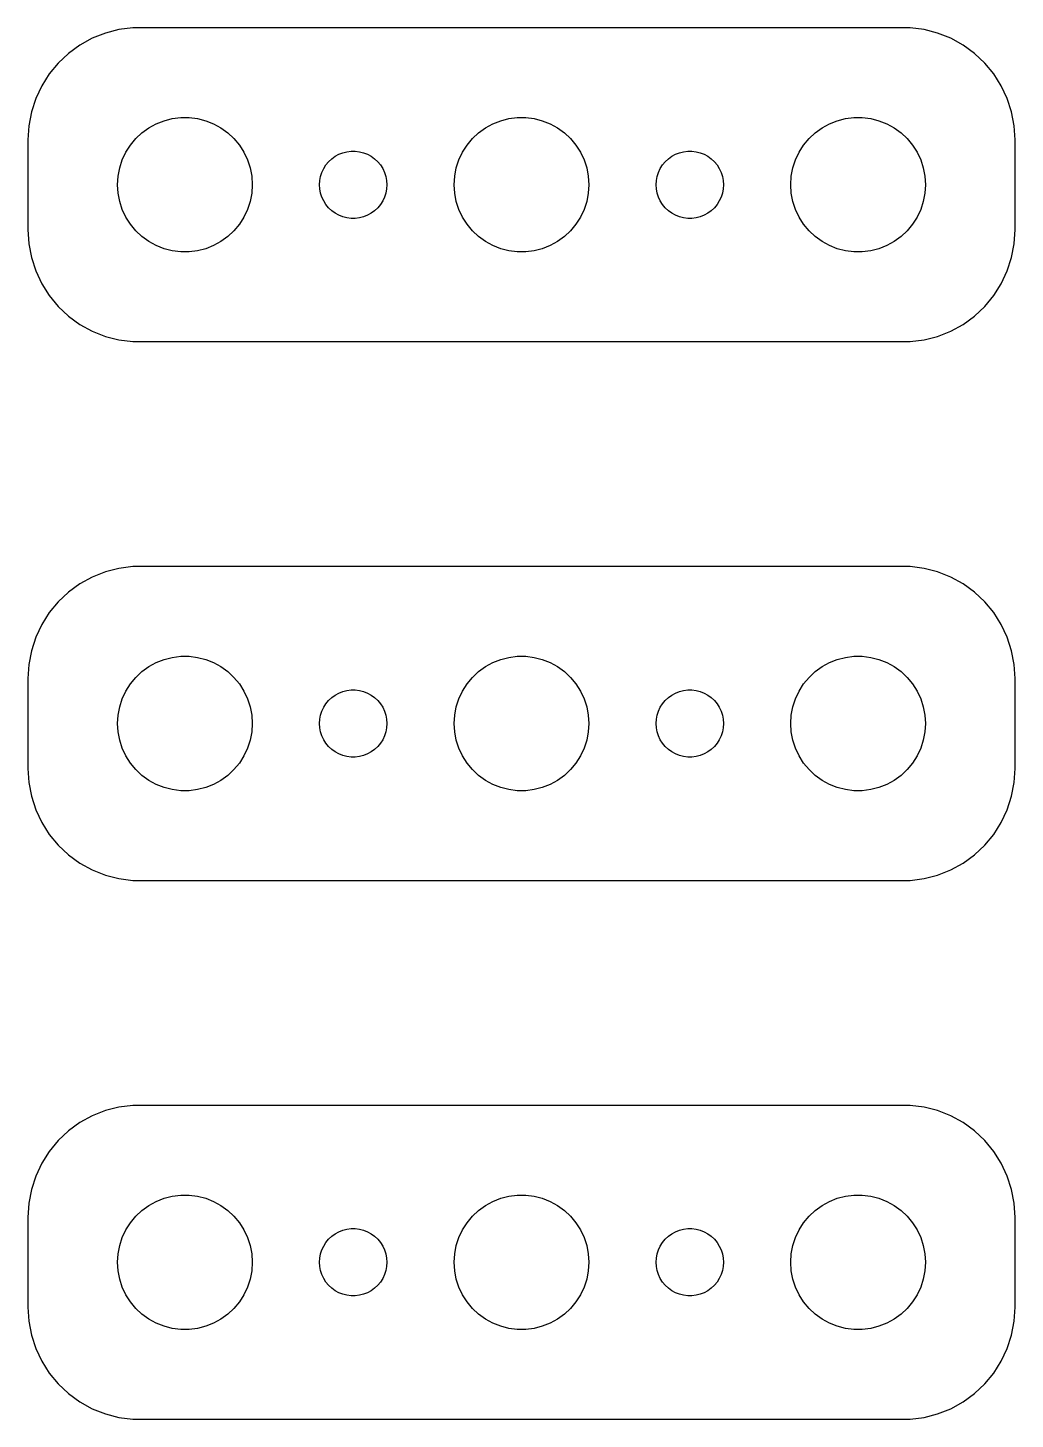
# Model space of a CAD drawing. Header units: metres. Extents: x -22 to 22, y 113 to 223.
# Drawn here: x -22 to 22, y 161 to 223 of the extents above; entities that cross this region are included whole.
import ezdxf

# ---------------------------------------------------------------- set-up
doc = ezdxf.new("R2010")
doc.units = ezdxf.units.M

msp = doc.modelspace()

# ---------------------------------------------------------------- linework, layer by layer
for p, q in [((-19.1289, 222.524), (-19.6791, 222.222)), ((-18.5451, 222.755), (-19.1289, 222.524)), ((-17.9369, 222.911), (-18.5451, 222.755)), ((-17.3139, 222.99), (-17.9369, 222.911)), ((17.3139, 222.99), (-17.3139, 222.99)), ((17.9369, 222.911), (17.3139, 222.99)), ((18.5451, 222.755), (17.9369, 222.911)), ((19.1289, 222.524), (18.5451, 222.755)), ((19.6791, 222.222), (19.1289, 222.524)), ((-19.6791, 222.222), (-20.1871, 221.853)), ((20.1871, 221.853), (19.6791, 222.222)), ((-20.6448, 221.423), (-21.0451, 220.939)), ((-20.1871, 221.853), (-20.6448, 221.423)), ((20.6448, 221.423), (20.1871, 221.853)), ((21.0451, 220.939), (20.6448, 221.423)), ((-21.0451, 220.939), (-21.3815, 220.409)), ((21.3815, 220.409), (21.0451, 220.939)), ((-21.3815, 220.409), (-21.6489, 219.841)), ((21.6489, 219.841), (21.3815, 220.409)), ((-21.6489, 219.841), (-21.8429, 219.243)), ((21.8429, 219.243), (21.6489, 219.841)), ((-21.8429, 219.243), (-21.9606, 218.627)), ((-16.2773, 218.714), (-15.927, 218.853)), ((-15.927, 218.853), (-15.5621, 218.947)), ((-15.5621, 218.947), (-15.1884, 218.994)), ((-15.1884, 218.994), (-14.8116, 218.994)), ((-14.8116, 218.994), (-14.4379, 218.947)), ((-14.4379, 218.947), (-14.0729, 218.853)), ((-14.0729, 218.853), (-13.7227, 218.714)), ((-1.27733, 218.714), (-0.92705, 218.853)), ((-0.92705, 218.853), (-0.56213, 218.947)), ((-0.56213, 218.947), (-0.18837, 218.994)), ((-0.18837, 218.994), (0.18837, 218.994)), ((0.18837, 218.994), (0.56213, 218.947)), ((0.56213, 218.947), (0.92705, 218.853)), ((0.92705, 218.853), (1.27733, 218.714)), ((13.7227, 218.714), (14.0729, 218.853)), ((14.0729, 218.853), (14.4379, 218.947)), ((14.4379, 218.947), (14.8116, 218.994)), ((14.8116, 218.994), (15.1884, 218.994)), ((15.1884, 218.994), (15.5621, 218.947)), ((15.5621, 218.947), (15.927, 218.853)), ((15.927, 218.853), (16.2773, 218.714)), ((21.9606, 218.627), (21.8429, 219.243)), ((-21.9606, 218.627), (-22, 218)), ((-17.1869, 218.054), (-16.9123, 218.312)), ((-16.9123, 218.312), (-16.6075, 218.533)), ((-16.6075, 218.533), (-16.2773, 218.714)), ((-13.7227, 218.714), (-13.3925, 218.533)), ((-13.3925, 218.533), (-13.0877, 218.312)), ((-13.0877, 218.312), (-12.8131, 218.054)), ((-2.1869, 218.054), (-1.91226, 218.312)), ((-1.91226, 218.312), (-1.60747, 218.533)), ((-1.60747, 218.533), (-1.27733, 218.714)), ((1.27733, 218.714), (1.60747, 218.533)), ((1.60747, 218.533), (1.91226, 218.312)), ((1.91226, 218.312), (2.1869, 218.054)), ((12.8131, 218.054), (13.0877, 218.312)), ((13.0877, 218.312), (13.3925, 218.533)), ((13.3925, 218.533), (13.7227, 218.714)), ((16.2773, 218.714), (16.6075, 218.533)), ((16.6075, 218.533), (16.9123, 218.312)), ((16.9123, 218.312), (17.1869, 218.054)), ((22, 218), (21.9606, 218.627)), ((-22, 218), (-22, 214)), ((-17.6289, 217.445), (-17.427, 217.763)), ((-17.427, 217.763), (-17.1869, 218.054)), ((-12.8131, 218.054), (-12.5729, 217.763)), ((-12.5729, 217.763), (-12.3711, 217.445)), ((-2.62891, 217.445), (-2.42705, 217.763)), ((-2.42705, 217.763), (-2.1869, 218.054)), ((2.1869, 218.054), (2.42705, 217.763)), ((2.42705, 217.763), (2.62891, 217.445)), ((12.3711, 217.445), (12.5729, 217.763)), ((12.5729, 217.763), (12.8131, 218.054)), ((17.1869, 218.054), (17.427, 217.763)), ((17.427, 217.763), (17.6289, 217.445)), ((22, 214), (22, 218)), ((-17.9057, 216.746), (-17.7893, 217.104)), ((-17.7893, 217.104), (-17.6289, 217.445)), ((-12.3711, 217.445), (-12.2107, 217.104)), ((-12.2107, 217.104), (-12.0942, 216.746)), ((-8.71352, 216.882), (-8.59344, 217.027)), ((-8.59344, 217.027), (-8.45613, 217.156)), ((-8.45613, 217.156), (-8.30373, 217.266)), ((-8.30373, 217.266), (-8.13866, 217.357)), ((-8.13866, 217.357), (-7.96352, 217.427)), ((-7.96352, 217.427), (-7.78107, 217.473)), ((-7.78107, 217.473), (-7.59418, 217.497)), ((-7.59418, 217.497), (-7.40581, 217.497)), ((-7.40581, 217.497), (-7.21892, 217.473)), ((-7.21892, 217.473), (-7.03647, 217.427)), ((-7.03647, 217.427), (-6.86133, 217.357)), ((-6.86133, 217.357), (-6.69626, 217.266)), ((-6.69626, 217.266), (-6.54385, 217.156)), ((-6.54385, 217.156), (-6.40654, 217.027)), ((-6.40654, 217.027), (-6.28647, 216.882)), ((-2.90575, 216.746), (-2.78932, 217.104)), ((-2.78932, 217.104), (-2.62891, 217.445)), ((2.62891, 217.445), (2.78932, 217.104)), ((2.78932, 217.104), (2.90575, 216.746)), ((6.28647, 216.882), (6.40654, 217.027)), ((6.40654, 217.027), (6.54385, 217.156)), ((6.54385, 217.156), (6.69626, 217.266)), ((6.69626, 217.266), (6.86133, 217.357)), ((6.86133, 217.357), (7.03647, 217.427)), ((7.03647, 217.427), (7.21892, 217.473)), ((7.21892, 217.473), (7.40581, 217.497)), ((7.40581, 217.497), (7.59418, 217.497)), ((7.59418, 217.497), (7.78107, 217.473)), ((7.78107, 217.473), (7.96352, 217.427)), ((7.96352, 217.427), (8.13866, 217.357)), ((8.13866, 217.357), (8.30373, 217.266)), ((8.30373, 217.266), (8.45613, 217.156)), ((8.45613, 217.156), (8.59344, 217.027)), ((8.59344, 217.027), (8.71352, 216.882)), ((12.0942, 216.746), (12.2107, 217.104)), ((12.2107, 217.104), (12.3711, 217.445)), ((17.6289, 217.445), (17.7893, 217.104)), ((17.7893, 217.104), (17.9057, 216.746)), ((-18, 216), (-17.9763, 216.376)), ((-17.9763, 216.376), (-17.9057, 216.746)), ((-12.0942, 216.746), (-12.0237, 216.376)), ((-12.0237, 216.376), (-12, 216)), ((-8.98816, 216.188), (-8.95287, 216.373)), ((-8.95287, 216.373), (-8.89465, 216.552)), ((-8.89465, 216.552), (-8.81445, 216.723)), ((-8.81445, 216.723), (-8.71352, 216.882)), ((-6.28647, 216.882), (-6.18553, 216.723)), ((-6.18553, 216.723), (-6.10533, 216.552)), ((-6.10533, 216.552), (-6.04712, 216.373)), ((-6.04712, 216.373), (-6.01183, 216.188)), ((-3, 216), (-2.97633, 216.376)), ((-2.97633, 216.376), (-2.90575, 216.746)), ((2.90575, 216.746), (2.97633, 216.376)), ((2.97633, 216.376), (3, 216)), ((6.01183, 216.188), (6.04712, 216.373)), ((6.04712, 216.373), (6.10533, 216.552)), ((6.10533, 216.552), (6.18553, 216.723)), ((6.18553, 216.723), (6.28647, 216.882)), ((8.71352, 216.882), (8.81445, 216.723)), ((8.81445, 216.723), (8.89465, 216.552)), ((8.89465, 216.552), (8.95287, 216.373)), ((8.95287, 216.373), (8.98816, 216.188)), ((12, 216), (12.0237, 216.376)), ((12.0237, 216.376), (12.0942, 216.746)), ((17.9057, 216.746), (17.9763, 216.376)), ((17.9763, 216.376), (18, 216)), ((-17.9763, 215.624), (-18, 216)), ((-12, 216), (-12.0237, 215.624)), ((-9, 216), (-8.98816, 216.188)), ((-8.98816, 215.812), (-9, 216)), ((-8.95287, 215.627), (-8.98816, 215.812)), ((-6.01183, 215.812), (-6.04712, 215.627)), ((-6.01183, 216.188), (-6, 216)), ((-6, 216), (-6.01183, 215.812)), ((-2.97633, 215.624), (-3, 216)), ((3, 216), (2.97633, 215.624)), ((6, 216), (6.01183, 216.188)), ((6.01183, 215.812), (6, 216)), ((6.04712, 215.627), (6.01183, 215.812)), ((8.98816, 215.812), (8.95287, 215.627)), ((8.98816, 216.188), (9, 216)), ((9, 216), (8.98816, 215.812)), ((12.0237, 215.624), (12, 216)), ((18, 216), (17.9763, 215.624)), ((-17.9057, 215.254), (-17.9763, 215.624)), ((-17.7893, 214.896), (-17.9057, 215.254)), ((-12.0942, 215.254), (-12.2107, 214.896)), ((-12.0237, 215.624), (-12.0942, 215.254)), ((-8.89465, 215.448), (-8.95287, 215.627)), ((-8.81445, 215.277), (-8.89465, 215.448)), ((-8.71352, 215.118), (-8.81445, 215.277)), ((-8.59344, 214.973), (-8.71352, 215.118)), ((-6.28647, 215.118), (-6.40654, 214.973)), ((-6.18553, 215.277), (-6.28647, 215.118)), ((-6.10533, 215.448), (-6.18553, 215.277)), ((-6.04712, 215.627), (-6.10533, 215.448)), ((-2.90575, 215.254), (-2.97633, 215.624)), ((-2.78932, 214.896), (-2.90575, 215.254)), ((2.90575, 215.254), (2.78932, 214.896)), ((2.97633, 215.624), (2.90575, 215.254)), ((6.10533, 215.448), (6.04712, 215.627)), ((6.18553, 215.277), (6.10533, 215.448)), ((6.28647, 215.118), (6.18553, 215.277)), ((6.40654, 214.973), (6.28647, 215.118)), ((8.71352, 215.118), (8.59344, 214.973)), ((8.81445, 215.277), (8.71352, 215.118)), ((8.89465, 215.448), (8.81445, 215.277)), ((8.95287, 215.627), (8.89465, 215.448)), ((12.0942, 215.254), (12.0237, 215.624)), ((12.2107, 214.896), (12.0942, 215.254)), ((17.9057, 215.254), (17.7893, 214.896)), ((17.9763, 215.624), (17.9057, 215.254)), ((-17.6289, 214.555), (-17.7893, 214.896)), ((-17.427, 214.237), (-17.6289, 214.555)), ((-12.3711, 214.555), (-12.5729, 214.237)), ((-12.2107, 214.896), (-12.3711, 214.555)), ((-8.45613, 214.844), (-8.59344, 214.973)), ((-8.30373, 214.734), (-8.45613, 214.844)), ((-8.13866, 214.643), (-8.30373, 214.734)), ((-7.96352, 214.573), (-8.13866, 214.643)), ((-7.78107, 214.527), (-7.96352, 214.573)), ((-7.59418, 214.503), (-7.78107, 214.527)), ((-7.40581, 214.503), (-7.59418, 214.503)), ((-7.21892, 214.527), (-7.40581, 214.503)), ((-7.03647, 214.573), (-7.21892, 214.527)), ((-6.86133, 214.643), (-7.03647, 214.573)), ((-6.69626, 214.734), (-6.86133, 214.643)), ((-6.54385, 214.844), (-6.69626, 214.734)), ((-6.40654, 214.973), (-6.54385, 214.844)), ((-2.62891, 214.555), (-2.78932, 214.896)), ((-2.42705, 214.237), (-2.62891, 214.555)), ((2.62891, 214.555), (2.42705, 214.237)), ((2.78932, 214.896), (2.62891, 214.555)), ((6.54385, 214.844), (6.40654, 214.973)), ((6.69626, 214.734), (6.54385, 214.844)), ((6.86133, 214.643), (6.69626, 214.734)), ((7.03647, 214.573), (6.86133, 214.643)), ((7.21892, 214.527), (7.03647, 214.573)), ((7.40581, 214.503), (7.21892, 214.527)), ((7.59418, 214.503), (7.40581, 214.503)), ((7.78107, 214.527), (7.59418, 214.503)), ((7.96352, 214.573), (7.78107, 214.527)), ((8.13866, 214.643), (7.96352, 214.573)), ((8.30373, 214.734), (8.13866, 214.643)), ((8.45613, 214.844), (8.30373, 214.734)), ((8.59344, 214.973), (8.45613, 214.844)), ((12.3711, 214.555), (12.2107, 214.896)), ((12.5729, 214.237), (12.3711, 214.555)), ((17.6289, 214.555), (17.427, 214.237)), ((17.7893, 214.896), (17.6289, 214.555)), ((-22, 214), (-21.9606, 213.373)), ((-17.1869, 213.946), (-17.427, 214.237)), ((-16.9123, 213.688), (-17.1869, 213.946)), ((-12.8131, 213.946), (-13.0877, 213.688)), ((-12.5729, 214.237), (-12.8131, 213.946)), ((-2.1869, 213.946), (-2.42705, 214.237)), ((-1.91226, 213.688), (-2.1869, 213.946)), ((2.1869, 213.946), (1.91226, 213.688)), ((2.42705, 214.237), (2.1869, 213.946)), ((12.8131, 213.946), (12.5729, 214.237)), ((13.0877, 213.688), (12.8131, 213.946)), ((17.1869, 213.946), (16.9123, 213.688)), ((17.427, 214.237), (17.1869, 213.946)), ((21.9606, 213.373), (22, 214)), ((-21.9606, 213.373), (-21.8429, 212.757)), ((-16.6075, 213.467), (-16.9123, 213.688)), ((-16.2773, 213.286), (-16.6075, 213.467)), ((-15.927, 213.147), (-16.2773, 213.286)), ((-13.7227, 213.286), (-14.0729, 213.147)), ((-13.3925, 213.467), (-13.7227, 213.286)), ((-13.0877, 213.688), (-13.3925, 213.467)), ((-1.60747, 213.467), (-1.91226, 213.688)), ((-1.27733, 213.286), (-1.60747, 213.467)), ((-0.92705, 213.147), (-1.27733, 213.286)), ((1.27733, 213.286), (0.92705, 213.147)), ((1.60747, 213.467), (1.27733, 213.286)), ((1.91226, 213.688), (1.60747, 213.467)), ((13.3925, 213.467), (13.0877, 213.688)), ((13.7227, 213.286), (13.3925, 213.467)), ((14.0729, 213.147), (13.7227, 213.286)), ((16.2773, 213.286), (15.927, 213.147)), ((16.6075, 213.467), (16.2773, 213.286)), ((16.9123, 213.688), (16.6075, 213.467)), ((21.8429, 212.757), (21.9606, 213.373)), ((-21.8429, 212.757), (-21.6489, 212.159)), ((-15.5621, 213.053), (-15.927, 213.147)), ((-15.1884, 213.006), (-15.5621, 213.053)), ((-14.8116, 213.006), (-15.1884, 213.006)), ((-14.4379, 213.053), (-14.8116, 213.006)), ((-14.0729, 213.147), (-14.4379, 213.053)), ((-0.56213, 213.053), (-0.92705, 213.147)), ((-0.18837, 213.006), (-0.56213, 213.053)), ((0.18837, 213.006), (-0.18837, 213.006)), ((0.56213, 213.053), (0.18837, 213.006)), ((0.92705, 213.147), (0.56213, 213.053)), ((14.4379, 213.053), (14.0729, 213.147)), ((14.8116, 213.006), (14.4379, 213.053)), ((15.1884, 213.006), (14.8116, 213.006)), ((15.5621, 213.053), (15.1884, 213.006)), ((15.927, 213.147), (15.5621, 213.053)), ((21.6489, 212.159), (21.8429, 212.757)), ((-21.6489, 212.159), (-21.3815, 211.591)), ((21.3815, 211.591), (21.6489, 212.159)), ((-21.3815, 211.591), (-21.0451, 211.061)), ((21.0451, 211.061), (21.3815, 211.591)), ((-21.0451, 211.061), (-20.6448, 210.577)), ((20.6448, 210.577), (21.0451, 211.061)), ((-20.6448, 210.577), (-20.1871, 210.147)), ((-20.1871, 210.147), (-19.6791, 209.778)), ((19.6791, 209.778), (20.1871, 210.147)), ((20.1871, 210.147), (20.6448, 210.577)), ((-19.6791, 209.778), (-19.1289, 209.476)), ((19.1289, 209.476), (19.6791, 209.778)), ((-19.1289, 209.476), (-18.5451, 209.245)), ((-18.5451, 209.245), (-17.9369, 209.089)), ((-17.9369, 209.089), (-17.3139, 209.01)), ((-17.3139, 209.01), (17.3139, 209.01)), ((17.3139, 209.01), (17.9369, 209.089)), ((17.9369, 209.089), (18.5451, 209.245)), ((18.5451, 209.245), (19.1289, 209.476)), ((-17.3139, 198.99), (-17.9369, 198.911)), ((17.3139, 198.99), (-17.3139, 198.99)), ((17.9369, 198.911), (17.3139, 198.99)), ((-19.1289, 198.524), (-19.6791, 198.222)), ((-18.5451, 198.755), (-19.1289, 198.524)), ((-17.9369, 198.911), (-18.5451, 198.755)), ((18.5451, 198.755), (17.9369, 198.911)), ((19.1289, 198.524), (18.5451, 198.755)), ((19.6791, 198.222), (19.1289, 198.524)), ((-20.1871, 197.853), (-20.6448, 197.423)), ((-19.6791, 198.222), (-20.1871, 197.853)), ((20.1871, 197.853), (19.6791, 198.222)), ((20.6448, 197.423), (20.1871, 197.853)), ((-20.6448, 197.423), (-21.0451, 196.939)), ((21.0451, 196.939), (20.6448, 197.423)), ((-21.0451, 196.939), (-21.3815, 196.409)), ((21.3815, 196.409), (21.0451, 196.939)), ((-21.3815, 196.409), (-21.6489, 195.841)), ((21.6489, 195.841), (21.3815, 196.409)), ((-21.8429, 195.243), (-21.9606, 194.627)), ((-21.6489, 195.841), (-21.8429, 195.243)), ((21.8429, 195.243), (21.6489, 195.841)), ((21.9606, 194.627), (21.8429, 195.243)), ((-21.9606, 194.627), (-22, 194)), ((-16.6075, 194.533), (-16.2773, 194.714)), ((-16.2773, 194.714), (-15.927, 194.853)), ((-15.927, 194.853), (-15.5621, 194.947)), ((-15.5621, 194.947), (-15.1884, 194.994)), ((-15.1884, 194.994), (-14.8116, 194.994)), ((-14.8116, 194.994), (-14.4379, 194.947)), ((-14.4379, 194.947), (-14.0729, 194.853)), ((-14.0729, 194.853), (-13.7227, 194.714)), ((-13.7227, 194.714), (-13.3925, 194.533)), ((-1.60747, 194.533), (-1.27733, 194.714)), ((-1.27733, 194.714), (-0.92705, 194.853)), ((-0.92705, 194.853), (-0.56213, 194.947)), ((-0.56213, 194.947), (-0.18837, 194.994)), ((-0.18837, 194.994), (0.18837, 194.994)), ((0.18837, 194.994), (0.56213, 194.947)), ((0.56213, 194.947), (0.92705, 194.853)), ((0.92705, 194.853), (1.27733, 194.714)), ((1.27733, 194.714), (1.60747, 194.533)), ((13.3925, 194.533), (13.7227, 194.714)), ((13.7227, 194.714), (14.0729, 194.853)), ((14.0729, 194.853), (14.4379, 194.947)), ((14.4379, 194.947), (14.8116, 194.994)), ((14.8116, 194.994), (15.1884, 194.994)), ((15.1884, 194.994), (15.5621, 194.947)), ((15.5621, 194.947), (15.927, 194.853)), ((15.927, 194.853), (16.2773, 194.714)), ((16.2773, 194.714), (16.6075, 194.533)), ((22, 194), (21.9606, 194.627)), ((-22, 194), (-22, 190)), ((-17.427, 193.763), (-17.1869, 194.054)), ((-17.1869, 194.054), (-16.9123, 194.312)), ((-16.9123, 194.312), (-16.6075, 194.533)), ((-13.3925, 194.533), (-13.0877, 194.312)), ((-13.0877, 194.312), (-12.8131, 194.054)), ((-12.8131, 194.054), (-12.5729, 193.763)), ((-2.42705, 193.763), (-2.1869, 194.054)), ((-2.1869, 194.054), (-1.91226, 194.312)), ((-1.91226, 194.312), (-1.60747, 194.533)), ((1.60747, 194.533), (1.91226, 194.312)), ((1.91226, 194.312), (2.1869, 194.054)), ((2.1869, 194.054), (2.42705, 193.763)), ((12.5729, 193.763), (12.8131, 194.054)), ((12.8131, 194.054), (13.0877, 194.312)), ((13.0877, 194.312), (13.3925, 194.533)), ((16.6075, 194.533), (16.9123, 194.312)), ((16.9123, 194.312), (17.1869, 194.054)), ((17.1869, 194.054), (17.427, 193.763)), ((22, 190), (22, 194)), ((-17.7893, 193.104), (-17.6289, 193.445)), ((-17.6289, 193.445), (-17.427, 193.763)), ((-12.5729, 193.763), (-12.3711, 193.445)), ((-12.3711, 193.445), (-12.2107, 193.104)), ((-8.13866, 193.357), (-7.96352, 193.427)), ((-7.96352, 193.427), (-7.78107, 193.473)), ((-7.78107, 193.473), (-7.59418, 193.497)), ((-7.59418, 193.497), (-7.40581, 193.497)), ((-7.40581, 193.497), (-7.21892, 193.473)), ((-7.21892, 193.473), (-7.03647, 193.427)), ((-7.03647, 193.427), (-6.86133, 193.357)), ((-2.78932, 193.104), (-2.62891, 193.445)), ((-2.62891, 193.445), (-2.42705, 193.763)), ((2.42705, 193.763), (2.62891, 193.445)), ((2.62891, 193.445), (2.78932, 193.104)), ((6.86133, 193.357), (7.03647, 193.427)), ((7.03647, 193.427), (7.21892, 193.473)), ((7.21892, 193.473), (7.40581, 193.497)), ((7.40581, 193.497), (7.59418, 193.497)), ((7.59418, 193.497), (7.78107, 193.473)), ((7.78107, 193.473), (7.96352, 193.427)), ((7.96352, 193.427), (8.13866, 193.357)), ((12.2107, 193.104), (12.3711, 193.445)), ((12.3711, 193.445), (12.5729, 193.763)), ((17.427, 193.763), (17.6289, 193.445)), ((17.6289, 193.445), (17.7893, 193.104)), ((-17.9057, 192.746), (-17.7893, 193.104)), ((-12.2107, 193.104), (-12.0942, 192.746)), ((-8.81445, 192.723), (-8.71352, 192.882)), ((-8.71352, 192.882), (-8.59344, 193.027)), ((-8.59344, 193.027), (-8.45613, 193.156)), ((-8.45613, 193.156), (-8.30373, 193.266)), ((-8.30373, 193.266), (-8.13866, 193.357)), ((-6.86133, 193.357), (-6.69626, 193.266)), ((-6.69626, 193.266), (-6.54385, 193.156)), ((-6.54385, 193.156), (-6.40654, 193.027)), ((-6.40654, 193.027), (-6.28647, 192.882)), ((-6.28647, 192.882), (-6.18553, 192.723)), ((-2.90575, 192.746), (-2.78932, 193.104)), ((2.78932, 193.104), (2.90575, 192.746)), ((6.18553, 192.723), (6.28647, 192.882)), ((6.28647, 192.882), (6.40654, 193.027)), ((6.40654, 193.027), (6.54385, 193.156)), ((6.54385, 193.156), (6.69626, 193.266)), ((6.69626, 193.266), (6.86133, 193.357)), ((8.13866, 193.357), (8.30373, 193.266)), ((8.30373, 193.266), (8.45613, 193.156)), ((8.45613, 193.156), (8.59344, 193.027)), ((8.59344, 193.027), (8.71352, 192.882)), ((8.71352, 192.882), (8.81445, 192.723)), ((12.0942, 192.746), (12.2107, 193.104)), ((17.7893, 193.104), (17.9057, 192.746)), ((-18, 192), (-17.9763, 192.376)), ((-17.9763, 192.376), (-17.9057, 192.746)), ((-12.0942, 192.746), (-12.0237, 192.376)), ((-12.0237, 192.376), (-12, 192)), ((-9, 192), (-8.98816, 192.188)), ((-8.98816, 192.188), (-8.95287, 192.373)), ((-8.95287, 192.373), (-8.89465, 192.552)), ((-8.89465, 192.552), (-8.81445, 192.723)), ((-6.18553, 192.723), (-6.10533, 192.552)), ((-6.10533, 192.552), (-6.04712, 192.373)), ((-6.04712, 192.373), (-6.01183, 192.188)), ((-6.01183, 192.188), (-6, 192)), ((-3, 192), (-2.97633, 192.376)), ((-2.97633, 192.376), (-2.90575, 192.746)), ((2.90575, 192.746), (2.97633, 192.376)), ((2.97633, 192.376), (3, 192)), ((6, 192), (6.01183, 192.188)), ((6.01183, 192.188), (6.04712, 192.373)), ((6.04712, 192.373), (6.10533, 192.552)), ((6.10533, 192.552), (6.18553, 192.723)), ((8.81445, 192.723), (8.89465, 192.552)), ((8.89465, 192.552), (8.95287, 192.373)), ((8.95287, 192.373), (8.98816, 192.188)), ((8.98816, 192.188), (9, 192)), ((12, 192), (12.0237, 192.376)), ((12.0237, 192.376), (12.0942, 192.746)), ((17.9057, 192.746), (17.9763, 192.376)), ((17.9763, 192.376), (18, 192)), ((-17.9763, 191.624), (-18, 192)), ((-17.9057, 191.254), (-17.9763, 191.624)), ((-12.0237, 191.624), (-12.0942, 191.254)), ((-12, 192), (-12.0237, 191.624)), ((-8.98816, 191.812), (-9, 192)), ((-8.95287, 191.627), (-8.98816, 191.812)), ((-8.89465, 191.448), (-8.95287, 191.627)), ((-6.04712, 191.627), (-6.10533, 191.448)), ((-6.01183, 191.812), (-6.04712, 191.627)), ((-6, 192), (-6.01183, 191.812)), ((-2.97633, 191.624), (-3, 192)), ((-2.90575, 191.254), (-2.97633, 191.624)), ((2.97633, 191.624), (2.90575, 191.254)), ((3, 192), (2.97633, 191.624)), ((6.01183, 191.812), (6, 192)), ((6.04712, 191.627), (6.01183, 191.812)), ((6.10533, 191.448), (6.04712, 191.627)), ((8.95287, 191.627), (8.89465, 191.448)), ((8.98816, 191.812), (8.95287, 191.627)), ((9, 192), (8.98816, 191.812)), ((12.0237, 191.624), (12, 192)), ((12.0942, 191.254), (12.0237, 191.624)), ((17.9763, 191.624), (17.9057, 191.254)), ((18, 192), (17.9763, 191.624)), ((-17.7893, 190.896), (-17.9057, 191.254)), ((-12.0942, 191.254), (-12.2107, 190.896)), ((-8.81445, 191.277), (-8.89465, 191.448)), ((-8.71352, 191.118), (-8.81445, 191.277)), ((-8.59344, 190.973), (-8.71352, 191.118)), ((-8.45613, 190.844), (-8.59344, 190.973)), ((-6.40654, 190.973), (-6.54385, 190.844)), ((-6.28647, 191.118), (-6.40654, 190.973)), ((-6.18553, 191.277), (-6.28647, 191.118)), ((-6.10533, 191.448), (-6.18553, 191.277)), ((-2.78932, 190.896), (-2.90575, 191.254)), ((2.90575, 191.254), (2.78932, 190.896)), ((6.18553, 191.277), (6.10533, 191.448)), ((6.28647, 191.118), (6.18553, 191.277)), ((6.40654, 190.973), (6.28647, 191.118)), ((6.54385, 190.844), (6.40654, 190.973)), ((8.59344, 190.973), (8.45613, 190.844)), ((8.71352, 191.118), (8.59344, 190.973)), ((8.81445, 191.277), (8.71352, 191.118)), ((8.89465, 191.448), (8.81445, 191.277)), ((12.2107, 190.896), (12.0942, 191.254)), ((17.9057, 191.254), (17.7893, 190.896)), ((-17.6289, 190.555), (-17.7893, 190.896)), ((-17.427, 190.237), (-17.6289, 190.555)), ((-12.3711, 190.555), (-12.5729, 190.237)), ((-12.2107, 190.896), (-12.3711, 190.555)), ((-8.30373, 190.734), (-8.45613, 190.844)), ((-8.13866, 190.643), (-8.30373, 190.734)), ((-7.96352, 190.573), (-8.13866, 190.643)), ((-7.78107, 190.527), (-7.96352, 190.573)), ((-7.59418, 190.503), (-7.78107, 190.527)), ((-7.40581, 190.503), (-7.59418, 190.503)), ((-7.21892, 190.527), (-7.40581, 190.503)), ((-7.03647, 190.573), (-7.21892, 190.527)), ((-6.86133, 190.643), (-7.03647, 190.573)), ((-6.69626, 190.734), (-6.86133, 190.643)), ((-6.54385, 190.844), (-6.69626, 190.734)), ((-2.62891, 190.555), (-2.78932, 190.896)), ((-2.42705, 190.237), (-2.62891, 190.555)), ((2.62891, 190.555), (2.42705, 190.237)), ((2.78932, 190.896), (2.62891, 190.555)), ((6.69626, 190.734), (6.54385, 190.844)), ((6.86133, 190.643), (6.69626, 190.734)), ((7.03647, 190.573), (6.86133, 190.643)), ((7.21892, 190.527), (7.03647, 190.573)), ((7.40581, 190.503), (7.21892, 190.527)), ((7.59418, 190.503), (7.40581, 190.503)), ((7.78107, 190.527), (7.59418, 190.503)), ((7.96352, 190.573), (7.78107, 190.527)), ((8.13866, 190.643), (7.96352, 190.573)), ((8.30373, 190.734), (8.13866, 190.643)), ((8.45613, 190.844), (8.30373, 190.734)), ((12.3711, 190.555), (12.2107, 190.896)), ((12.5729, 190.237), (12.3711, 190.555)), ((17.6289, 190.555), (17.427, 190.237)), ((17.7893, 190.896), (17.6289, 190.555)), ((-22, 190), (-21.9606, 189.373)), ((-17.1869, 189.946), (-17.427, 190.237)), ((-16.9123, 189.688), (-17.1869, 189.946)), ((-16.6075, 189.467), (-16.9123, 189.688)), ((-13.0877, 189.688), (-13.3925, 189.467)), ((-12.8131, 189.946), (-13.0877, 189.688)), ((-12.5729, 190.237), (-12.8131, 189.946)), ((-2.1869, 189.946), (-2.42705, 190.237)), ((-1.91226, 189.688), (-2.1869, 189.946)), ((-1.60747, 189.467), (-1.91226, 189.688)), ((1.91226, 189.688), (1.60747, 189.467)), ((2.1869, 189.946), (1.91226, 189.688)), ((2.42705, 190.237), (2.1869, 189.946)), ((12.8131, 189.946), (12.5729, 190.237)), ((13.0877, 189.688), (12.8131, 189.946)), ((13.3925, 189.467), (13.0877, 189.688)), ((16.9123, 189.688), (16.6075, 189.467)), ((17.1869, 189.946), (16.9123, 189.688)), ((17.427, 190.237), (17.1869, 189.946)), ((21.9606, 189.373), (22, 190)), ((-21.9606, 189.373), (-21.8429, 188.757)), ((-16.2773, 189.286), (-16.6075, 189.467)), ((-15.927, 189.147), (-16.2773, 189.286)), ((-15.5621, 189.053), (-15.927, 189.147)), ((-15.1884, 189.006), (-15.5621, 189.053)), ((-14.4379, 189.053), (-14.8116, 189.006)), ((-14.0729, 189.147), (-14.4379, 189.053)), ((-13.7227, 189.286), (-14.0729, 189.147)), ((-13.3925, 189.467), (-13.7227, 189.286)), ((-1.27733, 189.286), (-1.60747, 189.467)), ((-0.92705, 189.147), (-1.27733, 189.286)), ((-0.56213, 189.053), (-0.92705, 189.147)), ((-0.18837, 189.006), (-0.56213, 189.053)), ((0.56213, 189.053), (0.18837, 189.006)), ((0.92705, 189.147), (0.56213, 189.053)), ((1.27733, 189.286), (0.92705, 189.147)), ((1.60747, 189.467), (1.27733, 189.286)), ((13.7227, 189.286), (13.3925, 189.467)), ((14.0729, 189.147), (13.7227, 189.286)), ((14.4379, 189.053), (14.0729, 189.147)), ((14.8116, 189.006), (14.4379, 189.053)), ((15.5621, 189.053), (15.1884, 189.006)), ((15.927, 189.147), (15.5621, 189.053)), ((16.2773, 189.286), (15.927, 189.147)), ((16.6075, 189.467), (16.2773, 189.286)), ((21.8429, 188.757), (21.9606, 189.373)), ((-21.8429, 188.757), (-21.6489, 188.159)), ((-14.8116, 189.006), (-15.1884, 189.006)), ((0.18837, 189.006), (-0.18837, 189.006)), ((15.1884, 189.006), (14.8116, 189.006)), ((21.6489, 188.159), (21.8429, 188.757)), ((-21.6489, 188.159), (-21.3815, 187.591)), ((21.3815, 187.591), (21.6489, 188.159)), ((-21.3815, 187.591), (-21.0451, 187.061)), ((21.0451, 187.061), (21.3815, 187.591)), ((-21.0451, 187.061), (-20.6448, 186.577)), ((-20.6448, 186.577), (-20.1871, 186.147)), ((20.1871, 186.147), (20.6448, 186.577)), ((20.6448, 186.577), (21.0451, 187.061)), ((-20.1871, 186.147), (-19.6791, 185.778)), ((19.6791, 185.778), (20.1871, 186.147)), ((-19.6791, 185.778), (-19.1289, 185.476)), ((-19.1289, 185.476), (-18.5451, 185.245)), ((18.5451, 185.245), (19.1289, 185.476)), ((19.1289, 185.476), (19.6791, 185.778)), ((-18.5451, 185.245), (-17.9369, 185.089)), ((-17.9369, 185.089), (-17.3139, 185.01)), ((-17.3139, 185.01), (17.3139, 185.01)), ((17.3139, 185.01), (17.9369, 185.089)), ((17.9369, 185.089), (18.5451, 185.245)), ((-17.9369, 174.911), (-18.5451, 174.755)), ((-17.3139, 174.99), (-17.9369, 174.911)), ((17.3139, 174.99), (-17.3139, 174.99)), ((17.9369, 174.911), (17.3139, 174.99)), ((18.5451, 174.755), (17.9369, 174.911)), ((-19.6791, 174.222), (-20.1871, 173.853)), ((-19.1289, 174.524), (-19.6791, 174.222)), ((-18.5451, 174.755), (-19.1289, 174.524)), ((19.1289, 174.524), (18.5451, 174.755)), ((19.6791, 174.222), (19.1289, 174.524)), ((20.1871, 173.853), (19.6791, 174.222)), ((-20.1871, 173.853), (-20.6448, 173.423)), ((20.6448, 173.423), (20.1871, 173.853)), ((-21.0451, 172.939), (-21.3815, 172.409)), ((-20.6448, 173.423), (-21.0451, 172.939)), ((21.0451, 172.939), (20.6448, 173.423)), ((21.3815, 172.409), (21.0451, 172.939)), ((-21.3815, 172.409), (-21.6489, 171.841)), ((21.6489, 171.841), (21.3815, 172.409)), ((-21.6489, 171.841), (-21.8429, 171.243)), ((21.8429, 171.243), (21.6489, 171.841)), ((-21.8429, 171.243), (-21.9606, 170.627)), ((21.9606, 170.627), (21.8429, 171.243)), ((-21.9606, 170.627), (-22, 170)), ((-16.9123, 170.312), (-16.6075, 170.533)), ((-16.6075, 170.533), (-16.2773, 170.714)), ((-16.2773, 170.714), (-15.927, 170.853)), ((-15.927, 170.853), (-15.5621, 170.947)), ((-15.5621, 170.947), (-15.1884, 170.994)), ((-15.1884, 170.994), (-14.8116, 170.994)), ((-14.8116, 170.994), (-14.4379, 170.947)), ((-14.4379, 170.947), (-14.0729, 170.853)), ((-14.0729, 170.853), (-13.7227, 170.714)), ((-13.7227, 170.714), (-13.3925, 170.533)), ((-13.3925, 170.533), (-13.0877, 170.312)), ((-1.91226, 170.312), (-1.60747, 170.533)), ((-1.60747, 170.533), (-1.27733, 170.714)), ((-1.27733, 170.714), (-0.92705, 170.853)), ((-0.92705, 170.853), (-0.56213, 170.947)), ((-0.56213, 170.947), (-0.18837, 170.994)), ((-0.18837, 170.994), (0.18837, 170.994)), ((0.18837, 170.994), (0.56213, 170.947)), ((0.56213, 170.947), (0.92705, 170.853)), ((0.92705, 170.853), (1.27733, 170.714)), ((1.27733, 170.714), (1.60747, 170.533)), ((1.60747, 170.533), (1.91226, 170.312)), ((13.0877, 170.312), (13.3925, 170.533)), ((13.3925, 170.533), (13.7227, 170.714)), ((13.7227, 170.714), (14.0729, 170.853)), ((14.0729, 170.853), (14.4379, 170.947)), ((14.4379, 170.947), (14.8116, 170.994)), ((14.8116, 170.994), (15.1884, 170.994)), ((15.1884, 170.994), (15.5621, 170.947)), ((15.5621, 170.947), (15.927, 170.853)), ((15.927, 170.853), (16.2773, 170.714)), ((16.2773, 170.714), (16.6075, 170.533)), ((16.6075, 170.533), (16.9123, 170.312)), ((22, 170), (21.9606, 170.627)), ((-22, 170), (-22, 166)), ((-17.427, 169.763), (-17.1869, 170.054)), ((-17.1869, 170.054), (-16.9123, 170.312)), ((-13.0877, 170.312), (-12.8131, 170.054)), ((-12.8131, 170.054), (-12.5729, 169.763)), ((-2.42705, 169.763), (-2.1869, 170.054)), ((-2.1869, 170.054), (-1.91226, 170.312)), ((1.91226, 170.312), (2.1869, 170.054)), ((2.1869, 170.054), (2.42705, 169.763)), ((12.5729, 169.763), (12.8131, 170.054)), ((12.8131, 170.054), (13.0877, 170.312)), ((16.9123, 170.312), (17.1869, 170.054)), ((17.1869, 170.054), (17.427, 169.763)), ((22, 166), (22, 170)), ((-17.7893, 169.104), (-17.6289, 169.445)), ((-17.6289, 169.445), (-17.427, 169.763)), ((-12.5729, 169.763), (-12.3711, 169.445)), ((-12.3711, 169.445), (-12.2107, 169.104)), ((-8.45613, 169.156), (-8.30373, 169.266)), ((-8.30373, 169.266), (-8.13866, 169.357)), ((-8.13866, 169.357), (-7.96352, 169.427)), ((-7.96352, 169.427), (-7.78107, 169.473)), ((-7.78107, 169.473), (-7.59418, 169.497)), ((-7.59418, 169.497), (-7.40581, 169.497)), ((-7.40581, 169.497), (-7.21892, 169.473)), ((-7.21892, 169.473), (-7.03647, 169.427)), ((-7.03647, 169.427), (-6.86133, 169.357)), ((-6.86133, 169.357), (-6.69626, 169.266)), ((-6.69626, 169.266), (-6.54385, 169.156)), ((-2.78932, 169.104), (-2.62891, 169.445)), ((-2.62891, 169.445), (-2.42705, 169.763)), ((2.42705, 169.763), (2.62891, 169.445)), ((2.62891, 169.445), (2.78932, 169.104)), ((6.54385, 169.156), (6.69626, 169.266)), ((6.69626, 169.266), (6.86133, 169.357)), ((6.86133, 169.357), (7.03647, 169.427)), ((7.03647, 169.427), (7.21892, 169.473)), ((7.21892, 169.473), (7.40581, 169.497)), ((7.40581, 169.497), (7.59418, 169.497)), ((7.59418, 169.497), (7.78107, 169.473)), ((7.78107, 169.473), (7.96352, 169.427)), ((7.96352, 169.427), (8.13866, 169.357)), ((8.13866, 169.357), (8.30373, 169.266)), ((8.30373, 169.266), (8.45613, 169.156)), ((12.2107, 169.104), (12.3711, 169.445)), ((12.3711, 169.445), (12.5729, 169.763)), ((17.427, 169.763), (17.6289, 169.445)), ((17.6289, 169.445), (17.7893, 169.104)), ((-17.9763, 168.376), (-17.9057, 168.746)), ((-17.9057, 168.746), (-17.7893, 169.104)), ((-12.2107, 169.104), (-12.0942, 168.746)), ((-12.0942, 168.746), (-12.0237, 168.376)), ((-8.89465, 168.552), (-8.81445, 168.723)), ((-8.81445, 168.723), (-8.71352, 168.882)), ((-8.71352, 168.882), (-8.59344, 169.027)), ((-8.59344, 169.027), (-8.45613, 169.156)), ((-6.54385, 169.156), (-6.40654, 169.027)), ((-6.40654, 169.027), (-6.28647, 168.882)), ((-6.28647, 168.882), (-6.18553, 168.723)), ((-6.18553, 168.723), (-6.10533, 168.552)), ((-2.97633, 168.376), (-2.90575, 168.746)), ((-2.90575, 168.746), (-2.78932, 169.104)), ((2.78932, 169.104), (2.90575, 168.746)), ((2.90575, 168.746), (2.97633, 168.376)), ((6.10533, 168.552), (6.18553, 168.723)), ((6.18553, 168.723), (6.28647, 168.882)), ((6.28647, 168.882), (6.40654, 169.027)), ((6.40654, 169.027), (6.54385, 169.156)), ((8.45613, 169.156), (8.59344, 169.027)), ((8.59344, 169.027), (8.71352, 168.882)), ((8.71352, 168.882), (8.81445, 168.723)), ((8.81445, 168.723), (8.89465, 168.552)), ((12.0237, 168.376), (12.0942, 168.746)), ((12.0942, 168.746), (12.2107, 169.104)), ((17.7893, 169.104), (17.9057, 168.746)), ((17.9057, 168.746), (17.9763, 168.376)), ((-18, 168), (-17.9763, 168.376)), ((-17.9763, 167.624), (-18, 168)), ((-12.0237, 168.376), (-12, 168)), ((-12, 168), (-12.0237, 167.624)), ((-9, 168), (-8.98816, 168.188)), ((-8.98816, 167.812), (-9, 168)), ((-8.98816, 168.188), (-8.95287, 168.373)), ((-8.95287, 168.373), (-8.89465, 168.552)), ((-6.10533, 168.552), (-6.04712, 168.373)), ((-6.04712, 168.373), (-6.01183, 168.188)), ((-6.01183, 168.188), (-6, 168)), ((-6, 168), (-6.01183, 167.812)), ((-3, 168), (-2.97633, 168.376)), ((-2.97633, 167.624), (-3, 168)), ((2.97633, 168.376), (3, 168)), ((3, 168), (2.97633, 167.624)), ((6, 168), (6.01183, 168.188)), ((6.01183, 167.812), (6, 168)), ((6.01183, 168.188), (6.04712, 168.373)), ((6.04712, 168.373), (6.10533, 168.552)), ((8.89465, 168.552), (8.95287, 168.373)), ((8.95287, 168.373), (8.98816, 168.188)), ((8.98816, 168.188), (9, 168)), ((9, 168), (8.98816, 167.812)), ((12, 168), (12.0237, 168.376)), ((12.0237, 167.624), (12, 168)), ((17.9763, 168.376), (18, 168)), ((18, 168), (17.9763, 167.624)), ((-17.9057, 167.254), (-17.9763, 167.624)), ((-12.0237, 167.624), (-12.0942, 167.254)), ((-8.95287, 167.627), (-8.98816, 167.812)), ((-8.89465, 167.448), (-8.95287, 167.627)), ((-8.81445, 167.277), (-8.89465, 167.448)), ((-6.10533, 167.448), (-6.18553, 167.277)), ((-6.04712, 167.627), (-6.10533, 167.448)), ((-6.01183, 167.812), (-6.04712, 167.627)), ((-2.90575, 167.254), (-2.97633, 167.624)), ((2.97633, 167.624), (2.90575, 167.254)), ((6.04712, 167.627), (6.01183, 167.812)), ((6.10533, 167.448), (6.04712, 167.627)), ((6.18553, 167.277), (6.10533, 167.448)), ((8.89465, 167.448), (8.81445, 167.277)), ((8.95287, 167.627), (8.89465, 167.448)), ((8.98816, 167.812), (8.95287, 167.627)), ((12.0942, 167.254), (12.0237, 167.624)), ((17.9763, 167.624), (17.9057, 167.254)), ((-17.7893, 166.896), (-17.9057, 167.254)), ((-17.6289, 166.555), (-17.7893, 166.896)), ((-12.2107, 166.896), (-12.3711, 166.555)), ((-12.0942, 167.254), (-12.2107, 166.896)), ((-8.71352, 167.118), (-8.81445, 167.277)), ((-8.59344, 166.973), (-8.71352, 167.118)), ((-8.45613, 166.844), (-8.59344, 166.973)), ((-8.30373, 166.734), (-8.45613, 166.844)), ((-8.13866, 166.643), (-8.30373, 166.734)), ((-6.69626, 166.734), (-6.86133, 166.643)), ((-6.54385, 166.844), (-6.69626, 166.734)), ((-6.40654, 166.973), (-6.54385, 166.844)), ((-6.28647, 167.118), (-6.40654, 166.973)), ((-6.18553, 167.277), (-6.28647, 167.118)), ((-2.78932, 166.896), (-2.90575, 167.254)), ((-2.62891, 166.555), (-2.78932, 166.896)), ((2.78932, 166.896), (2.62891, 166.555)), ((2.90575, 167.254), (2.78932, 166.896)), ((6.28647, 167.118), (6.18553, 167.277)), ((6.40654, 166.973), (6.28647, 167.118)), ((6.54385, 166.844), (6.40654, 166.973)), ((6.69626, 166.734), (6.54385, 166.844)), ((6.86133, 166.643), (6.69626, 166.734)), ((8.30373, 166.734), (8.13866, 166.643)), ((8.45613, 166.844), (8.30373, 166.734)), ((8.59344, 166.973), (8.45613, 166.844)), ((8.71352, 167.118), (8.59344, 166.973)), ((8.81445, 167.277), (8.71352, 167.118)), ((12.2107, 166.896), (12.0942, 167.254)), ((12.3711, 166.555), (12.2107, 166.896)), ((17.7893, 166.896), (17.6289, 166.555)), ((17.9057, 167.254), (17.7893, 166.896)), ((-17.427, 166.237), (-17.6289, 166.555)), ((-17.1869, 165.946), (-17.427, 166.237)), ((-12.5729, 166.237), (-12.8131, 165.946)), ((-12.3711, 166.555), (-12.5729, 166.237)), ((-7.96352, 166.573), (-8.13866, 166.643)), ((-7.78107, 166.527), (-7.96352, 166.573)), ((-7.59418, 166.503), (-7.78107, 166.527)), ((-7.40581, 166.503), (-7.59418, 166.503)), ((-7.21892, 166.527), (-7.40581, 166.503)), ((-7.03647, 166.573), (-7.21892, 166.527)), ((-6.86133, 166.643), (-7.03647, 166.573)), ((-2.42705, 166.237), (-2.62891, 166.555)), ((-2.1869, 165.946), (-2.42705, 166.237)), ((2.42705, 166.237), (2.1869, 165.946)), ((2.62891, 166.555), (2.42705, 166.237)), ((7.03647, 166.573), (6.86133, 166.643)), ((7.21892, 166.527), (7.03647, 166.573)), ((7.40581, 166.503), (7.21892, 166.527)), ((7.59418, 166.503), (7.40581, 166.503)), ((7.78107, 166.527), (7.59418, 166.503)), ((7.96352, 166.573), (7.78107, 166.527)), ((8.13866, 166.643), (7.96352, 166.573)), ((12.5729, 166.237), (12.3711, 166.555)), ((12.8131, 165.946), (12.5729, 166.237)), ((17.427, 166.237), (17.1869, 165.946)), ((17.6289, 166.555), (17.427, 166.237)), ((-22, 166), (-21.9606, 165.373)), ((-16.9123, 165.688), (-17.1869, 165.946)), ((-16.6075, 165.467), (-16.9123, 165.688)), ((-13.0877, 165.688), (-13.3925, 165.467)), ((-12.8131, 165.946), (-13.0877, 165.688)), ((-1.91226, 165.688), (-2.1869, 165.946)), ((-1.60747, 165.467), (-1.91226, 165.688)), ((1.91226, 165.688), (1.60747, 165.467)), ((2.1869, 165.946), (1.91226, 165.688)), ((13.0877, 165.688), (12.8131, 165.946)), ((13.3925, 165.467), (13.0877, 165.688)), ((16.9123, 165.688), (16.6075, 165.467)), ((17.1869, 165.946), (16.9123, 165.688)), ((21.9606, 165.373), (22, 166)), ((-21.9606, 165.373), (-21.8429, 164.757)), ((-16.2773, 165.286), (-16.6075, 165.467)), ((-15.927, 165.147), (-16.2773, 165.286)), ((-15.5621, 165.053), (-15.927, 165.147)), ((-15.1884, 165.006), (-15.5621, 165.053)), ((-14.8116, 165.006), (-15.1884, 165.006)), ((-14.4379, 165.053), (-14.8116, 165.006)), ((-14.0729, 165.147), (-14.4379, 165.053)), ((-13.7227, 165.286), (-14.0729, 165.147)), ((-13.3925, 165.467), (-13.7227, 165.286)), ((-1.27733, 165.286), (-1.60747, 165.467)), ((-0.92705, 165.147), (-1.27733, 165.286)), ((-0.56213, 165.053), (-0.92705, 165.147)), ((-0.18837, 165.006), (-0.56213, 165.053)), ((0.18837, 165.006), (-0.18837, 165.006)), ((0.56213, 165.053), (0.18837, 165.006)), ((0.92705, 165.147), (0.56213, 165.053)), ((1.27733, 165.286), (0.92705, 165.147)), ((1.60747, 165.467), (1.27733, 165.286)), ((13.7227, 165.286), (13.3925, 165.467)), ((14.0729, 165.147), (13.7227, 165.286)), ((14.4379, 165.053), (14.0729, 165.147)), ((14.8116, 165.006), (14.4379, 165.053)), ((15.1884, 165.006), (14.8116, 165.006)), ((15.5621, 165.053), (15.1884, 165.006)), ((15.927, 165.147), (15.5621, 165.053)), ((16.2773, 165.286), (15.927, 165.147)), ((16.6075, 165.467), (16.2773, 165.286)), ((21.8429, 164.757), (21.9606, 165.373)), ((-21.8429, 164.757), (-21.6489, 164.159)), ((21.6489, 164.159), (21.8429, 164.757)), ((-21.6489, 164.159), (-21.3815, 163.591)), ((21.3815, 163.591), (21.6489, 164.159)), ((-21.3815, 163.591), (-21.0451, 163.061)), ((-21.0451, 163.061), (-20.6448, 162.577)), ((20.6448, 162.577), (21.0451, 163.061)), ((21.0451, 163.061), (21.3815, 163.591)), ((-20.6448, 162.577), (-20.1871, 162.147)), ((20.1871, 162.147), (20.6448, 162.577)), ((-20.1871, 162.147), (-19.6791, 161.778)), ((-19.6791, 161.778), (-19.1289, 161.476)), ((19.1289, 161.476), (19.6791, 161.778)), ((19.6791, 161.778), (20.1871, 162.147)), ((-19.1289, 161.476), (-18.5451, 161.245)), ((-18.5451, 161.245), (-17.9369, 161.089)), ((17.9369, 161.089), (18.5451, 161.245)), ((18.5451, 161.245), (19.1289, 161.476)), ((-17.9369, 161.089), (-17.3139, 161.01)), ((-17.3139, 161.01), (17.3139, 161.01)), ((17.3139, 161.01), (17.9369, 161.089))]:
    msp.add_line(p, q)

doc.saveas('drawing.dxf')
